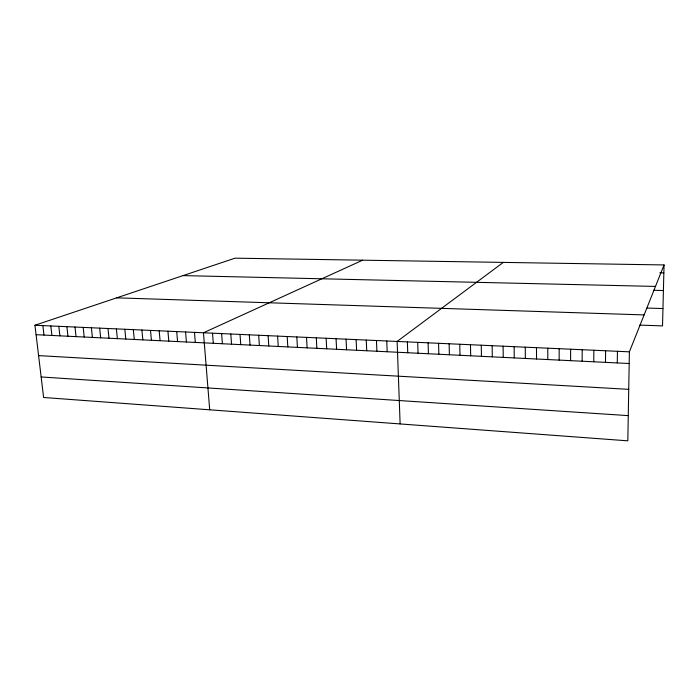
<?xml version="1.0" encoding="UTF-8"?>
<svg xmlns="http://www.w3.org/2000/svg" width="699" height="699" viewBox="0 0 699 699"><rect width="100%" height="100%" fill="white"/><g stroke="black" fill="none" stroke-linecap="round" stroke-linejoin="round"><path stroke-width="1.05" d="M559.156 360.107L559.174 348.687M570.602 360.667L570.646 349.203M582.136 361.226L582.215 349.718M593.757 361.785L593.862 350.243M605.474 362.362L605.614 350.767M617.278 362.93L617.453 351.3M664.05 264.938L629.388 351.833L627.824 440.833L43.609 397.478L34.95 325.245L235.047 258.167L664.05 264.938L662.521 325.9L639.803 325.087M503.297 262.405L397.128 341.444L400.125 423.935M362.659 260.177L203.47 332.776L209.709 409.806M659.83 272.82L663.849 272.89M183.016 275.607L655.479 286.424M653.408 290.286L663.412 290.531M647.047 308.067L662.958 308.547M116.672 297.844L644.111 314.917M34.95 325.245L629.388 351.833M36.086 334.69L629.179 363.506M38.594 355.608L628.733 389.343M41.145 376.962L628.27 415.625M42.857 325.594L43.976 335.066M50.809 325.952L51.918 335.459M58.821 326.311L59.913 335.843M66.877 326.669L67.96 336.236M74.994 327.036L76.06 336.63M83.164 327.403L84.212 337.023M91.386 327.77L92.417 337.425M99.66 328.137L100.682 337.827M107.995 328.513L108.992 338.229M116.383 328.888L117.371 338.639M124.824 329.264L125.794 339.05M133.326 329.64L134.287 339.461M141.888 330.024L142.823 339.871M150.503 330.409L151.43 340.291M159.18 330.802L160.088 340.71M167.917 331.186L168.809 341.138M176.716 331.579L177.581 341.566M185.567 331.981L186.423 341.994M194.488 332.375L195.318 342.423M212.505 333.187L213.309 343.296M221.618 333.589L222.396 343.742M230.784 334L231.544 344.188M240.019 334.419L240.762 344.633M249.316 334.83L250.041 345.088M258.682 335.249L259.381 345.542M268.11 335.669L268.792 345.996M277.608 336.097L278.272 346.459M287.175 336.525L287.822 346.922M296.813 336.953L297.433 347.386M306.52 337.39L307.123 347.857M316.298 337.827L316.874 348.329M326.145 338.264L326.695 348.81M336.062 338.709L336.595 349.29M346.049 339.155L346.564 349.771M356.114 339.609L356.604 350.26M366.259 340.063L366.722 350.758M376.464 340.518L376.91 351.248M386.757 340.981L387.176 351.746M407.368 341.898L407.744 352.75M417.696 342.361L418.037 353.248M428.094 342.825L428.417 353.755M438.57 343.296L438.867 354.262M449.125 343.768L449.396 354.769M459.759 344.24L460.003 355.284M470.471 344.721L470.689 355.808M481.27 345.21L481.454 356.333M492.148 345.69L492.306 356.857M503.105 346.18L503.236 357.39M514.149 346.678L514.246 357.923M525.272 347.176L525.351 358.465M536.483 347.674L536.535 359.006M547.78 348.181L547.798 359.557"/></g></svg>
